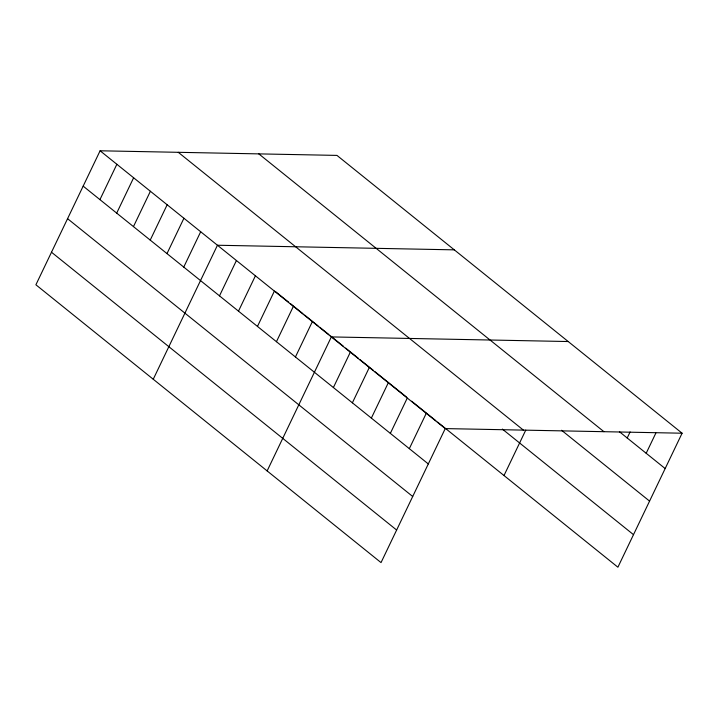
<?xml version="1.0" encoding="UTF-8"?>
<svg xmlns="http://www.w3.org/2000/svg" width="718" height="718" viewBox="0 0 718 718"><rect width="100%" height="100%" fill="white"/><g stroke="black" fill="none" stroke-linecap="round" stroke-linejoin="round"><path stroke-width="1.08" d="M682.1 433.214L336.966 155.402L100.098 150.789L35.9 284.786L381.034 562.598L445.241 428.592L682.1 433.214L617.902 567.211L437.567 422.058M99.937 199.622L116.863 164.278M116.693 213.12L133.629 177.777M133.458 226.61L150.394 191.266M150.224 240.099L167.159 204.765M166.989 253.598L183.925 218.254M183.754 267.087L200.681 231.752M153.248 379.239L217.446 245.242L454.314 249.855M219.502 295.861L236.428 260.517M238.484 311.145L255.411 275.802M257.466 326.421L274.393 291.077M276.448 341.705L293.375 306.362M295.43 356.981L312.357 321.637M267.141 470.918L331.339 336.921L568.207 341.535M333.394 387.541L350.321 352.197M352.376 402.825L369.312 367.481M371.359 418.1L388.294 382.757M390.341 433.376L407.277 398.041M409.323 448.66L426.259 413.317M504 475.54L525.747 430.154M627.2 437.998L630.108 431.94M646.182 453.273L655.857 433.08M619.437 431.742L665.164 468.558M258.803 153.876L603.937 431.689M561.557 430.27L649.566 501.11M178.27 152.306L523.404 430.118M502.349 429.086L633.5 534.659M275.281 291.427L288.69 302.224M290.368 303.57L302.933 313.694M304.611 315.04L318.02 325.837M319.698 327.184L328.925 334.606M330.594 335.961L343.168 346.076M345.681 348.104L358.255 358.219M359.933 359.574L373.342 370.362M375.02 371.718L406.505 397.054M411.683 401.218L435.835 420.667M100.098 150.789L445.241 428.592M83.171 186.133L428.305 463.936M67.573 218.685L412.706 496.497M51.499 252.233L396.632 530.037"/></g></svg>
